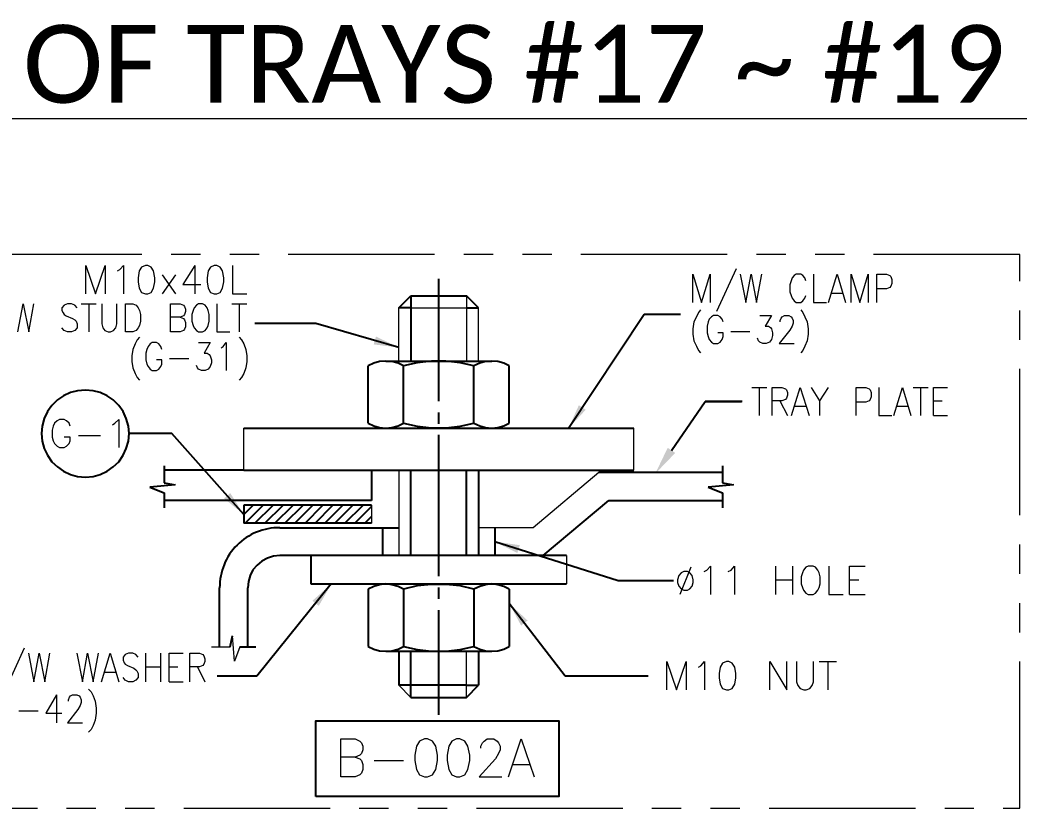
# Model space of a CAD drawing. Header units: inches. Extents: x -15980 to 45789, y -23276 to 2417.
# Drawn here: x 26951 to 27818, y -19686 to -19002 of the extents above; entities that cross this region are included whole.
import ezdxf
from ezdxf.enums import TextEntityAlignment as Align

# ---------------------------------------------------------------- set-up
doc = ezdxf.new("R2010")
doc.units = ezdxf.units.IN
doc.header["$MEASUREMENT"] = 0
doc.linetypes.add('PHANTOMX2', pattern=[127, 63.5, -12.7, 12.7, -12.7, 12.7, -12.7])
for name, color, linetype, lineweight in [('Color-7-Line_Weight-25', 7, 'Continuous', 25), ('Color-7-Line_Weight-9', 7, 'Continuous', 9), ('HATCH', 130, 'PHANTOMX2', 9), ('TEXT', 2, 'Continuous', 13)]:
    doc.layers.add(name, color=color, linetype=linetype, lineweight=lineweight)
doc.layers.add('dim', color=82, linetype='Continuous')
doc.styles.add('ROMANS', font='ROMANS.shx', dxfattribs={"width": 0.9, "bigfont": '@extfont2.shx'})
doc.styles.add('style4', font='calibri.ttf')
doc.dimstyles.new('1x12', dxfattribs={"dimscale": 12, "dimtxt": 2, "dimasz": 1.8, "dimexe": 1, "dimexo": 0.5, "dimgap": 0.5, "dimtad": 1, "dimdsep": 46, "dimtxsty": 'ROMANS', "dimcen": 0, "dimclrd": 256, "dimclre": 256, "dimclrt": 2, "dimadec": 0, "dimazin": 0, "dimtfac": 1, "dimtmove": 0, "dimatfit": 3, "dimfxl": 0.7, "dimlwd": -1, "dimlwe": -1, "dimarcsym": 1})

# ---------------------------------------------------------------- blocks, each defined once
blk = doc.blocks.new('A$C9c22adcb')
at = {"layer": 'dim'}
blk.add_hatch(color=256, dxfattribs=at).paths.add_polyline_path([(680.56, 308.14), (674.01, 312.6), (663.3, 290.27)])
at = {"layer": 'Color-7-Line_Weight-25', "linetype": 'Continuous'}
for p, q in [((475.44, 353.09), (475.44, 459.18)), ((440.61, 434.07), (451.03, 444.49)), ((451.03, 444.49), (451.03, 387.92)), ((451.03, 444.49), (499.56, 444.49)), ((509.98, 434.07), (499.56, 444.49)), ((451.03, 434.07), (440.61, 434.07)), ((499.56, 434.07), (509.98, 434.07)), ((418.88, 386.14), (414.11, 383.75)), ((414.11, 334.04), (414.11, 383.75)), ((423.94, 387.62), (418.88, 386.14)), ((429.3, 387.92), (423.94, 387.62)), ((429.3, 387.92), (521.29, 387.92)), ((434.66, 387.62), (429.3, 387.92)), ((440.01, 386.14), (434.66, 387.62)), ((444.78, 383.75), (440.01, 386.14)), ((456.69, 386.43), (444.78, 383.75)), ((444.78, 334.04), (444.78, 383.75)), ((469.19, 387.92), (456.69, 386.43)), ((481.4, 387.92), (469.19, 387.92)), ((493.9, 386.43), (481.4, 387.92)), ((505.81, 383.75), (493.9, 386.43)), ((510.87, 386.14), (505.81, 383.75)), ((505.81, 334.04), (505.81, 383.75)), ((515.93, 387.62), (510.87, 386.14)), ((521.29, 387.92), (515.93, 387.62)), ((526.65, 387.62), (521.29, 387.92)), ((531.71, 386.14), (526.65, 387.62)), ((536.47, 383.75), (531.71, 386.14)), ((536.47, 334.04), (536.47, 383.75)), ((475.44, 333.44), (475.44, 343.27)), ((414.11, 334.04), (418.88, 331.66)), ((418.88, 331.66), (423.94, 330.17)), ((423.94, 330.17), (429.3, 329.57)), ((429.3, 329.57), (434.66, 330.17)), ((434.66, 330.17), (440.01, 331.66)), ((440.01, 331.66), (444.78, 334.04)), ((444.78, 334.04), (456.69, 331.36)), ((456.69, 331.36), (469.19, 329.87)), ((469.19, 329.87), (481.4, 329.87)), ((481.4, 329.87), (493.9, 331.36)), ((493.9, 331.36), (505.81, 334.04)), ((505.81, 334.04), (510.87, 331.66)), ((510.87, 331.66), (515.93, 330.17)), ((515.93, 330.17), (521.29, 329.57)), ((521.29, 329.57), (526.65, 330.17)), ((526.65, 330.17), (531.71, 331.66)), ((531.71, 331.66), (536.47, 334.04)), ((306.05, 329.57), (644.54, 329.57)), ((429.3, 329.57), (521.29, 329.57)), ((475.44, 201.26), (475.44, 323.92)), ((236.98, 296.82), (236.98, 282.24)), ((721.65, 296.82), (721.65, 282.24)), ((306.05, 293.25), (236.98, 293.25)), ((306.05, 293.25), (644.54, 293.25)), ((417.09, 293.25), (417.09, 266.75)), ((451.03, 219.12), (451.03, 293.25)), ((499.56, 219.12), (499.56, 293.25)), ((509.98, 293.25), (509.98, 219.12)), ((721.65, 291.17), (614.17, 291.17)), ((246.5, 280.45), (224.47, 278.37)), ((224.47, 278.37), (236.98, 273.6)), ((236.98, 282.24), (246.5, 280.45)), ((731.17, 280.45), (709.14, 278.37)), ((709.14, 278.37), (721.65, 273.6)), ((721.65, 282.24), (731.17, 280.45)), ((236.98, 273.6), (236.98, 260.5)), ((721.65, 273.6), (721.65, 260.5)), ((417.09, 266.75), (236.98, 266.75)), ((306.05, 254.85), (314.38, 262.88)), ((417.09, 262.88), (306.05, 262.88)), ((306.05, 262.88), (306.05, 247.11)), ((307.24, 247.11), (323.01, 262.88)), ((315.87, 247.11), (331.65, 262.88)), ((324.5, 247.11), (340.28, 262.88)), ((333.14, 247.11), (348.92, 262.88)), ((341.77, 247.11), (357.55, 262.88)), ((350.4, 247.11), (366.18, 262.88)), ((359.34, 247.11), (374.82, 262.88)), ((367.97, 247.11), (383.45, 262.88)), ((376.6, 247.11), (392.08, 262.88)), ((385.24, 247.11), (400.72, 262.88)), ((393.87, 247.11), (409.65, 262.88)), ((402.5, 247.11), (417.09, 261.69)), ((565.95, 219.12), (622.81, 266.75)), ((622.81, 266.75), (721.65, 266.75)), ((411.14, 247.11), (417.09, 253.06)), ((417.09, 247.11), (306.05, 247.11)), ((337.31, 243.24), (440.61, 243.24)), ((426.62, 243.24), (426.62, 219.12)), ((523.97, 243.24), (523.97, 219.12)), ((331.95, 218.53), (326.59, 216.74)), ((337.31, 219.12), (331.95, 218.53)), ((586.19, 219.12), (337.31, 219.12)), ((364.4, 219.12), (364.4, 194.41)), ((317.66, 210.79), (314.08, 206.62)), ((321.82, 214.36), (317.66, 210.79)), ((326.59, 216.74), (321.82, 214.36)), ((311.7, 201.85), (310.21, 196.5)), ((314.08, 206.62), (311.7, 201.85)), ((285.21, 139.93), (285.21, 191.14)), ((310.21, 196.5), (309.62, 191.14)), ((309.62, 139.93), (309.62, 191.14)), ((364.4, 194.41), (586.19, 194.41)), ((418.88, 192.33), (414.11, 189.95)), ((423.94, 193.82), (418.88, 192.33)), ((429.3, 194.41), (423.94, 193.82)), ((429.3, 194.41), (521.29, 194.41)), ((434.66, 193.82), (429.3, 194.41)), ((440.01, 192.33), (434.66, 193.82)), ((444.78, 189.95), (440.01, 192.33)), ((456.69, 192.92), (444.78, 189.95)), ((469.19, 194.11), (456.69, 192.92)), ((481.4, 194.11), (469.19, 194.11)), ((475.44, 181.61), (475.44, 191.43)), ((493.9, 192.92), (481.4, 194.11)), ((505.81, 189.95), (493.9, 192.92)), ((510.87, 192.33), (505.81, 189.95)), ((515.93, 193.82), (510.87, 192.33)), ((521.29, 194.41), (515.93, 193.82)), ((526.65, 193.82), (521.29, 194.41)), ((531.71, 192.33), (526.65, 193.82)), ((536.47, 189.95), (531.71, 192.33)), ((414.11, 189.95), (414.11, 140.23)), ((444.78, 189.95), (444.78, 140.23)), ((505.81, 189.95), (505.81, 140.23)), ((536.47, 189.95), (536.47, 140.23)), ((475.44, 80.75), (475.44, 171.79)), ((294.43, 139.93), (296.22, 149.46)), ((302.77, 139.93), (316.47, 139.93)), ((414.11, 140.23), (418.88, 137.85)), ((440.01, 137.85), (444.78, 140.23)), ((444.78, 140.23), (456.69, 137.55)), ((493.9, 137.55), (505.81, 140.23)), ((505.81, 140.23), (510.87, 137.85)), ((531.71, 137.85), (536.47, 140.23)), ((418.88, 137.85), (423.94, 136.36)), ((423.94, 136.36), (429.3, 136.06)), ((429.3, 136.06), (434.66, 136.36)), ((429.3, 136.06), (521.29, 136.06)), ((434.66, 136.36), (440.01, 137.85)), ((440.61, 136.06), (440.61, 106.46)), ((451.03, 96.04), (451.03, 136.06)), ((456.69, 137.55), (469.19, 136.06)), ((469.19, 136.06), (481.4, 136.06)), ((481.4, 136.06), (493.9, 137.55)), ((509.98, 136.06), (509.98, 106.46)), ((510.87, 137.85), (515.93, 136.36)), ((515.93, 136.36), (521.29, 136.06)), ((521.29, 136.06), (526.65, 136.36)), ((526.65, 136.36), (531.71, 137.85)), ((499.56, 106.46), (440.61, 106.46)), ((499.56, 96.04), (509.98, 106.46)), ((499.56, 106.46), (509.98, 106.46)), ((451.03, 96.04), (499.56, 96.04))]:
    blk.add_line(p, q, dxfattribs=at)
blk.add_arc((336.72, 191.73), 51.51, 89.34452, 180.65548, dxfattribs=at)
at = {"layer": 'Color-7-Line_Weight-9', "linetype": 'Continuous'}
for p, q in [((499.56, 444.49), (499.56, 387.92)), ((440.61, 387.92), (440.61, 434.07)), ((451.03, 434.07), (499.56, 434.07)), ((509.98, 387.92), (509.98, 434.07)), ((306.05, 293.25), (306.05, 329.57)), ((644.54, 293.25), (644.54, 329.57)), ((440.61, 293.25), (440.61, 219.12)), ((417.09, 262.88), (417.09, 247.11)), ((586.19, 219.12), (586.19, 194.41)), ((278.06, 139.93), (294.43, 139.93)), ((499.56, 96.04), (499.56, 136.06)), ((440.61, 106.46), (451.03, 96.04))]:
    blk.add_line(p, q, dxfattribs=at)
for points in [[(614.17, 291.17), (557.31, 243.24), (509.98, 243.24)], [(302.77, 139.93), (298.01, 127.43), (296.22, 149.46)]]:
    blk.add_lwpolyline(points, dxfattribs=at)
at = {"layer": 'dim'}
for p, q in [((149.72, 357.69), (144.36, 354.11)), ((155.67, 360.66), (149.72, 357.69)), ((161.92, 362.15), (155.67, 360.66)), ((168.77, 362.75), (161.92, 362.15)), ((175.32, 362.15), (168.77, 362.75)), ((181.57, 360.66), (175.32, 362.15)), ((187.53, 357.69), (181.57, 360.66)), ((192.89, 354.11), (187.53, 357.69)), ((139.6, 349.35), (135.73, 343.99)), ((144.36, 354.11), (139.6, 349.35)), ((197.65, 349.35), (192.89, 354.11)), ((201.52, 343.99), (197.65, 349.35)), ((677.29, 310.22), (706.46, 352.79)), ((738.62, 352.79), (706.46, 352.79)), ((706.46, 352.79), (738.02, 352.79)), ((135.73, 343.99), (133.05, 338.04)), ((204.2, 338.04), (201.52, 343.99)), ((131.26, 331.49), (130.66, 324.94)), ((133.05, 338.04), (131.26, 331.49)), ((205.99, 331.49), (204.2, 338.04)), ((206.58, 324.94), (205.99, 331.49)), ((130.66, 324.94), (131.26, 318.39)), ((205.99, 318.39), (206.58, 324.94)), ((131.26, 318.39), (133.05, 312.14)), ((204.2, 312.14), (205.99, 318.39)), ((133.05, 312.14), (135.73, 306.18)), ((135.73, 306.18), (139.6, 300.53)), ((197.65, 300.53), (201.52, 306.18)), ((201.52, 306.18), (204.2, 312.14)), ((139.6, 300.53), (144.36, 296.06)), ((144.36, 296.06), (149.72, 292.19)), ((187.53, 292.19), (192.89, 296.06)), ((192.89, 296.06), (197.65, 300.53)), ((149.72, 292.19), (155.67, 289.51)), ((155.67, 289.51), (161.92, 287.72)), ((161.92, 287.72), (168.77, 287.13)), ((168.77, 287.13), (175.32, 287.72)), ((175.32, 287.72), (181.57, 289.51)), ((181.57, 289.51), (187.53, 292.19))]:
    blk.add_line(p, q, dxfattribs=at)
blk.add_lwpolyline([(368.79, 9.9), (368.79, 75.69), (579.57, 75.69), (579.57, 9.9)], close=True, dxfattribs=at)
at = {"layer": 'HATCH', "ltscale": 2}
blk.add_lwpolyline([(0, 0), (979.76, 0), (979.76, 480.43), (0, 480.43)], close=True, dxfattribs=at)
at = {"layer": 'TEXT', "ltscale": 0.5}
for p, q in [((169.2, 446.27), (169.2, 470.68)), ((169.2, 470.68), (177.54, 446.27)), ((177.54, 446.27), (185.88, 470.68)), ((185.88, 470.68), (185.88, 446.27)), ((198.68, 467.41), (201.66, 470.68)), ((201.66, 470.68), (201.66, 446.27)), ((217.43, 469.49), (215.35, 466.22)), ((220.71, 470.68), (217.43, 469.49)), ((222.79, 470.68), (220.71, 470.68)), ((225.77, 469.49), (222.79, 470.68)), ((227.85, 466.22), (225.77, 469.49)), ((263.58, 470.68), (253.16, 454.31)), ((263.58, 470.68), (263.58, 446.27)), ((277.27, 469.49), (275.19, 466.22)), ((280.55, 470.68), (277.27, 469.49)), ((282.63, 470.68), (280.55, 470.68)), ((285.61, 469.49), (282.63, 470.68)), ((287.69, 466.22), (285.61, 469.49)), ((296.33, 470.68), (296.33, 446.27)), ((196.59, 466.22), (198.68, 467.41)), ((215.35, 466.22), (214.46, 460.26)), ((214.46, 460.26), (214.46, 456.69)), ((229.04, 460.26), (227.85, 466.22)), ((229.04, 456.69), (229.04, 460.26)), ((235.3, 462.64), (246.91, 446.27)), ((246.91, 462.64), (235.3, 446.27)), ((275.19, 466.22), (274.3, 460.26)), ((274.3, 460.26), (274.3, 456.69)), ((288.88, 460.26), (287.69, 466.22)), ((288.88, 456.69), (288.88, 460.26)), ((695.96, 438.84), (695.96, 463.25)), ((695.96, 463.25), (703.4, 438.84)), ((703.4, 438.84), (710.84, 463.25)), ((710.84, 463.25), (710.84, 438.84)), ((733.47, 468.01), (716.5, 430.8)), ((737.04, 463.25), (741.8, 438.84)), ((741.8, 438.84), (746.57, 463.25)), ((746.57, 463.25), (751.03, 438.84)), ((751.03, 438.84), (755.8, 463.25)), ((781.99, 459.98), (781.1, 457.6)), ((783.78, 462.06), (781.99, 459.98)), ((785.57, 463.25), (783.78, 462.06)), ((789.44, 463.25), (785.57, 463.25)), ((791.22, 462.06), (789.44, 463.25)), ((793.01, 459.98), (791.22, 462.06)), ((793.9, 457.6), (793.01, 459.98)), ((800.45, 463.25), (800.45, 438.84)), ((813.55, 438.84), (820.99, 463.25)), ((820.99, 463.25), (828.44, 438.84)), ((833.2, 438.84), (833.2, 463.25)), ((833.2, 463.25), (840.64, 438.84)), ((840.64, 438.84), (848.09, 463.25)), ((848.09, 463.25), (848.09, 438.84)), ((855.53, 438.84), (855.53, 463.25)), ((855.53, 463.25), (863.86, 463.25)), ((863.86, 463.25), (866.84, 462.06)), ((866.84, 462.06), (867.73, 461.17)), ((867.73, 461.17), (868.63, 458.79)), ((214.46, 456.69), (215.35, 451.03)), ((227.85, 451.03), (229.04, 456.69)), ((253.16, 454.31), (268.94, 454.31)), ((274.3, 456.69), (275.19, 451.03)), ((287.69, 451.03), (288.88, 456.69)), ((781.1, 457.6), (779.91, 454.02)), ((779.91, 454.02), (779.91, 448.07)), ((866.84, 451.64), (863.86, 450.45)), ((867.73, 452.83), (866.84, 451.64)), ((868.63, 455.21), (867.73, 452.83)), ((868.63, 458.79), (868.63, 455.21)), ((215.35, 451.03), (217.43, 447.46)), ((217.43, 447.46), (220.71, 446.27)), ((220.71, 446.27), (222.79, 446.27)), ((222.79, 446.27), (225.77, 447.46)), ((225.77, 447.46), (227.85, 451.03)), ((275.19, 451.03), (277.27, 447.46)), ((277.27, 447.46), (280.55, 446.27)), ((280.55, 446.27), (282.63, 446.27)), ((282.63, 446.27), (285.61, 447.46)), ((285.61, 447.46), (287.69, 451.03)), ((296.33, 446.27), (308.83, 446.27)), ((779.91, 448.07), (781.1, 444.79)), ((781.1, 444.79), (781.99, 442.41)), ((793.01, 442.41), (793.9, 444.79)), ((816.53, 446.88), (825.76, 446.88)), ((863.86, 450.45), (855.53, 450.45)), ((109.96, 413.22), (114.72, 437.64)), ((114.72, 437.64), (119.49, 413.22)), ((119.49, 413.22), (123.95, 437.64)), ((150.15, 436.45), (148.36, 434.06)), ((148.36, 434.06), (148.36, 431.68)), ((153.13, 437.64), (150.15, 436.45)), ((156.7, 437.64), (153.13, 437.64)), ((159.38, 436.45), (156.7, 437.64)), ((161.46, 434.06), (159.38, 436.45)), ((165.04, 437.64), (178.14, 437.64)), ((171.59, 437.64), (171.59, 413.22)), ((182.9, 437.64), (182.9, 420.07)), ((196, 420.07), (196, 437.64)), ((203.44, 413.22), (203.44, 437.64)), ((203.44, 437.64), (209.99, 437.64)), ((209.99, 437.64), (212.67, 436.45)), ((212.67, 436.45), (214.46, 434.06)), ((214.46, 434.06), (215.65, 431.68)), ((242.44, 413.22), (242.44, 437.64)), ((242.44, 437.64), (251.07, 437.64)), ((251.07, 437.64), (253.75, 436.45)), ((253.75, 436.45), (254.65, 435.25)), ((254.65, 435.25), (255.54, 432.87)), ((262.98, 434.06), (262.09, 431.68)), ((265.07, 436.45), (262.98, 434.06)), ((266.85, 437.64), (265.07, 436.45)), ((270.43, 437.64), (266.85, 437.64)), ((272.51, 436.45), (270.43, 437.64)), ((274.3, 434.06), (272.51, 436.45)), ((275.19, 431.68), (274.3, 434.06)), ((282.63, 437.64), (282.63, 413.22)), ((295.73, 437.64), (308.83, 437.64)), ((302.28, 437.64), (302.28, 413.22)), ((781.99, 442.41), (783.78, 440.03)), ((783.78, 440.03), (785.57, 438.84)), ((785.57, 438.84), (789.44, 438.84)), ((789.44, 438.84), (791.22, 440.03)), ((791.22, 440.03), (793.01, 442.41)), ((800.45, 438.84), (811.76, 438.84)), ((148.36, 431.68), (149.26, 429.6)), ((149.26, 429.6), (150.15, 428.41)), ((150.15, 428.41), (151.94, 427.22)), ((151.94, 427.22), (157.59, 424.83)), ((215.65, 431.68), (216.54, 428.41)), ((216.54, 428.41), (216.54, 422.45)), ((251.07, 426.03), (242.44, 426.03)), ((253.75, 427.22), (251.07, 426.03)), ((251.07, 426.03), (253.75, 424.83)), ((254.65, 428.41), (253.75, 427.22)), ((255.54, 430.79), (254.65, 428.41)), ((255.54, 432.87), (255.54, 430.79)), ((262.09, 431.68), (261.2, 428.41)), ((261.2, 428.41), (261.2, 422.45)), ((276.08, 428.41), (275.19, 431.68)), ((276.08, 422.45), (276.08, 428.41)), ((698.93, 426.34), (696.85, 421.87)), ((700.72, 429.91), (698.93, 426.34)), ((702.51, 432.29), (700.72, 429.91)), ((712.03, 426.34), (709.95, 424.25)), ((713.82, 427.53), (712.03, 426.34)), ((717.39, 427.53), (713.82, 427.53)), ((719.47, 426.34), (717.39, 427.53)), ((721.26, 424.25), (719.47, 426.34)), ((754.01, 427.53), (764.13, 427.53)), ((764.13, 427.53), (758.47, 418.3)), ((772.47, 425.14), (773.36, 426.34)), ((773.36, 426.34), (775.44, 427.53)), ((775.44, 427.53), (779.02, 427.53)), ((779.02, 427.53), (781.1, 426.34)), ((781.1, 426.34), (781.99, 425.14)), ((789.44, 432.29), (791.22, 429.91)), ((791.22, 429.91), (793.01, 426.34)), ((793.01, 426.34), (795.09, 421.87)), ((150.15, 414.42), (148.36, 416.8)), ((157.59, 424.83), (159.38, 423.64)), ((159.38, 423.64), (160.57, 422.45)), ((161.46, 416.8), (159.38, 414.42)), ((160.57, 422.45), (161.46, 420.07)), ((161.46, 420.07), (161.46, 416.8)), ((182.9, 420.07), (183.79, 416.8)), ((183.79, 416.8), (185.58, 414.42)), ((193.02, 414.42), (195.11, 416.8)), ((195.11, 416.8), (196, 420.07)), ((214.46, 416.8), (212.67, 414.42)), ((215.65, 418.88), (214.46, 416.8)), ((216.54, 422.45), (215.65, 418.88)), ((253.75, 424.83), (254.65, 423.64)), ((254.65, 423.64), (255.54, 421.26)), ((255.54, 417.69), (254.65, 415.61)), ((255.54, 421.26), (255.54, 417.69)), ((261.2, 422.45), (262.09, 418.88)), ((262.09, 418.88), (262.98, 416.8)), ((262.98, 416.8), (265.07, 414.42)), ((272.51, 414.42), (274.3, 416.8)), ((274.3, 416.8), (275.19, 418.88)), ((275.19, 418.88), (276.08, 422.45)), ((696.85, 421.87), (695.96, 415.92)), ((709.05, 421.87), (708.16, 418.3)), ((708.16, 418.3), (708.16, 412.34)), ((709.95, 424.25), (709.05, 421.87)), ((722.15, 421.87), (721.26, 424.25)), ((758.47, 418.3), (761.45, 418.3)), ((761.45, 418.3), (763.24, 417.11)), ((763.24, 417.11), (764.13, 415.92)), ((771.57, 423.06), (772.47, 425.14)), ((771.57, 421.87), (771.57, 423.06)), ((781.99, 418.3), (779.91, 414.72)), ((781.99, 425.14), (782.89, 423.06)), ((782.89, 420.68), (781.99, 418.3)), ((782.89, 423.06), (782.89, 420.68)), ((795.09, 421.87), (795.99, 415.92)), ((153.13, 413.22), (150.15, 414.42)), ((156.7, 413.22), (153.13, 413.22)), ((159.38, 414.42), (156.7, 413.22)), ((185.58, 414.42), (188.56, 413.22)), ((188.56, 413.22), (190.34, 413.22)), ((190.34, 413.22), (193.02, 414.42)), ((209.99, 413.22), (203.44, 413.22)), ((212.67, 414.42), (209.99, 413.22)), ((215.65, 408.76), (213.56, 406.38)), ((251.07, 413.22), (242.44, 413.22)), ((253.75, 414.42), (251.07, 413.22)), ((254.65, 415.61), (253.75, 414.42)), ((265.07, 414.42), (266.85, 413.22)), ((266.85, 413.22), (270.43, 413.22)), ((270.43, 413.22), (272.51, 414.42)), ((282.63, 413.22), (293.94, 413.22)), ((302.28, 408.76), (304.07, 406.38)), ((695.96, 415.92), (695.96, 411.15)), ((695.96, 411.15), (696.85, 405.5)), ((708.16, 412.34), (709.05, 409.07)), ((709.05, 409.07), (709.95, 406.69)), ((722.15, 412.34), (717.39, 412.34)), ((721.26, 406.69), (722.15, 409.07)), ((722.15, 409.07), (722.15, 412.34)), ((728.7, 413.53), (745.38, 413.53)), ((752.82, 405.5), (751.92, 407.88)), ((764.13, 415.92), (765.02, 412.34)), ((765.02, 409.96), (764.13, 406.69)), ((765.02, 412.34), (765.02, 409.96)), ((779.91, 414.72), (770.68, 403.11)), ((795.99, 411.15), (795.09, 405.5)), ((795.99, 415.92), (795.99, 411.15)), ((211.78, 402.8), (209.99, 398.04)), ((213.56, 406.38), (211.78, 402.8)), ((223.09, 400.42), (221.9, 398.04)), ((224.88, 402.8), (223.09, 400.42)), ((226.66, 404), (224.88, 402.8)), ((230.53, 404), (226.66, 404)), ((232.32, 402.8), (230.53, 404)), ((234.11, 400.42), (232.32, 402.8)), ((235, 398.04), (234.11, 400.42)), ((266.85, 404), (276.98, 404)), ((276.98, 404), (271.62, 394.77)), ((286.5, 399.23), (288.29, 400.42)), ((288.29, 400.42), (290.97, 404)), ((290.97, 404), (290.97, 379.58)), ((304.07, 406.38), (306.15, 402.8)), ((306.15, 402.8), (307.94, 398.04)), ((696.85, 405.5), (698.93, 400.73)), ((698.93, 400.73), (700.72, 397.16)), ((709.95, 406.69), (712.03, 404.3)), ((712.03, 404.3), (713.82, 403.11)), ((713.82, 403.11), (717.39, 403.11)), ((717.39, 403.11), (719.47, 404.3)), ((719.47, 404.3), (721.26, 406.69)), ((754.01, 404.3), (752.82, 405.5)), ((756.69, 403.11), (754.01, 404.3)), ((759.37, 403.11), (756.69, 403.11)), ((762.34, 404.3), (759.37, 403.11)), ((764.13, 406.69), (762.34, 404.3)), ((770.68, 403.11), (783.78, 403.11)), ((793.01, 400.73), (791.22, 397.16)), ((795.09, 405.5), (793.01, 400.73)), ((209.99, 398.04), (209.1, 392.38)), ((209.1, 392.38), (209.1, 387.62)), ((221.9, 398.04), (221.01, 394.77)), ((221.01, 394.77), (221.01, 388.81)), ((271.62, 394.77), (274.3, 394.77)), ((274.3, 394.77), (276.08, 393.58)), ((276.08, 393.58), (276.98, 392.38)), ((276.98, 392.38), (278.17, 388.81)), ((307.94, 398.04), (308.83, 392.38)), ((308.83, 392.38), (308.83, 387.62)), ((700.72, 397.16), (702.51, 395.08)), ((791.22, 397.16), (789.44, 395.08)), ((209.1, 387.62), (209.99, 381.96)), ((209.99, 381.96), (211.78, 377.2)), ((221.01, 388.81), (221.9, 385.24)), ((221.9, 385.24), (223.09, 383.16)), ((223.09, 383.16), (224.88, 380.77)), ((235, 388.81), (230.53, 388.81)), ((232.32, 380.77), (234.11, 383.16)), ((234.11, 383.16), (235, 385.24)), ((235, 385.24), (235, 388.81)), ((241.55, 390), (258.52, 390)), ((265.96, 381.96), (265.07, 384.05)), ((266.85, 380.77), (265.96, 381.96)), ((276.98, 383.16), (275.19, 380.77)), ((278.17, 386.43), (276.98, 383.16)), ((278.17, 388.81), (278.17, 386.43)), ((307.94, 381.96), (306.15, 377.2)), ((308.83, 387.62), (307.94, 381.96)), ((211.78, 377.2), (213.56, 373.63)), ((213.56, 373.63), (215.65, 371.25)), ((224.88, 380.77), (226.66, 379.58)), ((226.66, 379.58), (230.53, 379.58)), ((230.53, 379.58), (232.32, 380.77)), ((269.53, 379.58), (266.85, 380.77)), ((272.51, 379.58), (269.53, 379.58)), ((275.19, 380.77), (272.51, 379.58)), ((304.07, 373.63), (302.28, 371.25)), ((306.15, 377.2), (304.07, 373.63)), ((746.95, 365), (760.05, 365)), ((753.5, 365), (753.5, 340.59)), ((764.82, 340.59), (764.82, 365)), ((764.82, 365), (773.15, 365)), ((773.15, 365), (776.13, 363.81)), ((781.49, 340.59), (788.93, 365)), ((788.93, 365), (796.67, 340.59)), ((798.46, 365), (805.9, 353.39)), ((813.34, 365), (805.9, 353.39)), ((837.46, 340.59), (837.46, 365)), ((837.46, 365), (846.09, 365)), ((846.09, 365), (848.77, 363.81)), ((857.11, 365), (857.11, 340.59)), ((870.2, 340.59), (877.65, 365)), ((877.65, 365), (885.09, 340.59)), ((887.17, 365), (899.98, 365)), ((893.43, 365), (893.43, 340.59)), ((904.74, 340.59), (904.74, 365)), ((904.74, 365), (916.95, 365)), ((776.13, 363.81), (777.02, 362.91)), ((777.02, 362.91), (777.92, 360.53)), ((777.92, 358.15), (777.02, 355.77)), ((777.92, 360.53), (777.92, 358.15)), ((848.77, 363.81), (849.66, 362.91)), ((849.66, 362.91), (850.56, 360.53)), ((850.56, 356.96), (849.66, 354.58)), ((850.56, 360.53), (850.56, 356.96)), ((773.15, 353.39), (764.82, 353.39)), ((771.37, 353.39), (777.92, 340.59)), ((776.13, 354.58), (773.15, 353.39)), ((777.02, 355.77), (776.13, 354.58)), ((784.46, 348.62), (793.69, 348.62)), ((805.9, 353.39), (805.9, 340.59)), ((846.09, 352.2), (837.46, 352.2)), ((848.77, 353.39), (846.09, 352.2)), ((849.66, 354.58), (848.77, 353.39)), ((873.18, 348.62), (882.41, 348.62)), ((904.74, 353.39), (912.18, 353.39)), ((857.11, 340.59), (868.42, 340.59)), ((904.74, 340.59), (916.95, 340.59)), ((140.79, 331.49), (139.89, 327.92)), ((141.98, 333.87), (140.79, 331.49)), ((144.06, 335.95), (141.98, 333.87)), ((146.15, 337.14), (144.06, 335.95)), ((150.31, 337.14), (146.15, 337.14)), ((152.4, 335.95), (150.31, 337.14)), ((154.48, 333.87), (152.4, 335.95)), ((155.37, 331.49), (154.48, 333.87)), ((192.29, 332.68), (194.37, 333.87)), ((194.37, 333.87), (197.65, 337.14)), ((197.65, 337.14), (197.65, 312.73)), ((139.89, 327.92), (139.89, 321.96)), ((139.89, 321.96), (140.79, 318.69)), ((155.37, 321.96), (150.31, 321.96)), ((155.37, 318.69), (155.37, 321.96)), ((162.82, 323.15), (181.87, 323.15)), ((140.79, 318.69), (141.98, 316.3)), ((141.98, 316.3), (144.06, 313.92)), ((144.06, 313.92), (146.15, 312.73)), ((146.15, 312.73), (150.31, 312.73)), ((150.31, 312.73), (152.4, 313.92)), ((152.4, 313.92), (154.48, 316.3)), ((154.48, 316.3), (155.37, 318.69)), ((694.16, 208.88), (684.63, 185.36)), ((707.85, 206.5), (711.13, 209.77)), ((711.13, 209.77), (711.13, 185.36)), ((728.99, 206.5), (731.97, 209.77)), ((731.97, 209.77), (731.97, 185.36)), ((767.69, 209.77), (767.69, 185.36)), ((782.28, 209.77), (782.28, 185.36)), ((793.89, 208.88), (791.81, 206.5)), ((795.97, 209.77), (793.89, 208.88)), ((800.14, 209.77), (795.97, 209.77)), ((802.23, 208.88), (800.14, 209.77)), ((804.31, 206.5), (802.23, 208.88)), ((813.84, 209.77), (813.84, 185.36)), ((831.7, 185.36), (831.7, 209.77)), ((831.7, 209.77), (845.39, 209.77)), ((683.74, 201.73), (682.55, 198.16)), ((685.82, 204.11), (683.74, 201.73)), ((687.91, 205.31), (685.82, 204.11)), ((691.18, 205.31), (687.91, 205.31)), ((693.26, 204.11), (691.18, 205.31)), ((695.35, 201.73), (693.26, 204.11)), ((696.24, 198.16), (695.35, 201.73)), ((705.77, 205.31), (707.85, 206.5)), ((726.61, 205.31), (728.99, 206.5)), ((790.91, 204.11), (789.72, 200.54)), ((789.72, 200.54), (789.72, 194.59)), ((791.81, 206.5), (790.91, 204.11)), ((805.5, 204.11), (804.31, 206.5)), ((806.39, 200.54), (805.5, 204.11)), ((806.39, 194.59), (806.39, 200.54)), ((682.55, 198.16), (682.55, 195.78)), ((682.55, 195.78), (683.74, 192.5)), ((683.74, 192.5), (685.82, 190.12)), ((693.26, 190.12), (695.35, 192.5)), ((695.35, 192.5), (696.24, 195.78)), ((696.24, 195.78), (696.24, 198.16)), ((767.69, 198.16), (782.28, 198.16)), ((789.72, 194.59), (790.91, 191.31)), ((790.91, 191.31), (791.81, 188.93)), ((804.31, 188.93), (805.5, 191.31)), ((805.5, 191.31), (806.39, 194.59)), ((831.7, 198.16), (840.03, 198.16)), ((685.82, 190.12), (687.91, 188.93)), ((687.91, 188.93), (691.18, 188.93)), ((691.18, 188.93), (693.26, 190.12)), ((791.81, 188.93), (793.89, 186.55)), ((793.89, 186.55), (795.97, 185.36)), ((795.97, 185.36), (800.14, 185.36)), ((800.14, 185.36), (802.23, 186.55)), ((802.23, 186.55), (804.31, 188.93)), ((813.84, 185.36), (826.34, 185.36)), ((831.7, 185.36), (845.39, 185.36)), ((115.51, 138.8), (98.84, 101.59)), ((119.38, 134.34), (123.85, 109.63)), ((123.85, 109.63), (128.61, 134.34)), ((128.61, 134.34), (133.37, 109.63)), ((133.37, 109.63), (137.84, 134.34)), ((161.36, 134.34), (166.12, 109.63)), ((166.12, 109.63), (170.59, 134.34)), ((170.59, 134.34), (175.35, 109.63)), ((175.35, 109.63), (180.11, 134.34)), ((182.79, 109.63), (190.24, 134.34)), ((190.24, 134.34), (197.68, 109.63)), ((203.34, 133.15), (201.55, 130.77)), ((201.55, 130.77), (201.55, 128.39)), ((206.02, 134.34), (203.34, 133.15)), ((209.89, 134.34), (206.02, 134.34)), ((212.56, 133.15), (209.89, 134.34)), ((214.35, 130.77), (212.56, 133.15)), ((220.9, 134.34), (220.9, 109.63)), ((234, 134.34), (234, 109.63)), ((241.44, 109.63), (241.44, 134.34)), ((241.44, 134.34), (253.65, 134.34)), ((259.3, 109.63), (259.3, 134.34)), ((259.3, 134.34), (267.64, 134.34)), ((267.64, 134.34), (270.62, 133.15)), ((270.62, 133.15), (271.51, 131.96)), ((271.51, 131.96), (272.4, 129.58)), ((201.55, 128.39), (202.44, 126)), ((202.44, 126), (203.34, 124.81)), ((203.34, 124.81), (205.12, 123.62)), ((205.12, 123.62), (210.78, 121.24)), ((220.9, 122.43), (234, 122.43)), ((241.44, 122.43), (248.89, 122.43)), ((267.64, 122.43), (259.3, 122.43)), ((265.85, 122.43), (272.4, 109.63)), ((270.62, 123.62), (267.64, 122.43)), ((271.51, 124.81), (270.62, 123.62)), ((272.4, 127.19), (271.51, 124.81)), ((272.4, 129.58), (272.4, 127.19)), ((673.42, 102.62), (673.42, 127.03)), ((673.42, 127.03), (681.76, 102.62)), ((681.76, 102.62), (690.09, 127.03)), ((690.09, 127.03), (690.09, 102.62)), ((700.81, 122.27), (702.89, 123.46)), ((702.89, 123.46), (705.87, 127.03)), ((705.87, 127.03), (705.87, 102.62)), ((719.57, 122.27), (718.67, 116.61)), ((721.65, 125.84), (719.57, 122.27)), ((724.92, 127.03), (721.65, 125.84)), ((727.01, 127.03), (724.92, 127.03)), ((729.99, 125.84), (727.01, 127.03)), ((732.37, 122.27), (729.99, 125.84)), ((733.26, 116.61), (732.37, 122.27)), ((762.73, 102.62), (762.73, 127.03)), ((762.73, 127.03), (777.32, 102.62)), ((777.32, 102.62), (777.32, 127.03)), ((785.66, 127.03), (785.66, 109.47)), ((800.54, 109.47), (800.54, 127.03)), ((805.6, 127.03), (820.49, 127.03)), ((813.05, 127.03), (813.05, 102.62)), ((185.47, 117.97), (195, 117.97)), ((203.34, 110.82), (201.55, 113.2)), ((210.78, 121.24), (212.56, 120.05)), ((212.56, 120.05), (213.46, 119.16)), ((214.35, 113.2), (212.56, 110.82)), ((213.46, 119.16), (214.35, 116.77)), ((214.35, 116.77), (214.35, 113.2)), ((718.67, 116.61), (718.67, 113.04)), ((718.67, 113.04), (719.57, 107.39)), ((732.37, 107.39), (733.26, 113.04)), ((733.26, 113.04), (733.26, 116.61)), ((206.02, 109.63), (203.34, 110.82)), ((209.89, 109.63), (206.02, 109.63)), ((212.56, 110.82), (209.89, 109.63)), ((241.44, 109.63), (253.65, 109.63)), ((719.57, 107.39), (721.65, 103.81)), ((729.99, 103.81), (732.37, 107.39)), ((785.66, 109.47), (786.85, 106.19)), ((786.85, 106.19), (788.93, 103.81)), ((797.27, 103.81), (799.35, 106.19)), ((799.35, 106.19), (800.54, 109.47)), ((143.5, 98.32), (134.27, 82.24)), ((143.5, 98.32), (143.5, 73.9)), ((153.92, 93.85), (154.81, 96.23)), ((154.81, 96.23), (155.7, 97.42)), ((155.7, 97.42), (157.49, 98.32)), ((157.49, 98.32), (161.36, 98.32)), ((161.36, 98.32), (163.14, 97.42)), ((163.14, 97.42), (164.04, 96.23)), ((164.04, 96.23), (164.93, 93.85)), ((171.48, 103.08), (173.56, 100.7)), ((173.56, 100.7), (175.35, 97.42)), ((175.35, 97.42), (177.14, 92.66)), ((721.65, 103.81), (724.92, 102.62)), ((724.92, 102.62), (727.01, 102.62)), ((727.01, 102.62), (729.99, 103.81)), ((788.93, 103.81), (792.21, 102.62)), ((792.21, 102.62), (794.29, 102.62)), ((794.29, 102.62), (797.27, 103.81)), ((153.92, 92.66), (153.92, 93.85)), ((164.04, 89.09), (162.25, 85.51)), ((164.93, 91.47), (164.04, 89.09)), ((164.93, 93.85), (164.93, 91.47)), ((177.14, 92.66), (178.03, 86.71)), ((111.05, 84.32), (127.72, 84.32)), ((134.27, 82.24), (148.26, 82.24)), ((162.25, 85.51), (153.02, 73.9)), ((178.03, 82.24), (177.14, 76.29)), ((178.03, 86.71), (178.03, 82.24)), ((153.02, 73.9), (166.12, 73.9)), ((175.35, 71.52), (173.56, 68.25)), ((177.14, 76.29), (175.35, 71.52)), ((173.56, 68.25), (171.48, 65.87)), ((390.23, 27.17), (390.23, 59.92)), ((390.23, 59.92), (402.73, 59.92)), ((402.73, 59.92), (406.9, 58.13)), ((406.9, 58.13), (408.39, 56.64)), ((408.39, 56.64), (409.58, 53.66)), ((409.58, 53.66), (409.58, 50.39)), ((456.02, 53.66), (454.53, 45.92)), ((458.7, 58.13), (456.02, 53.66)), ((462.87, 59.92), (458.7, 58.13)), ((465.55, 59.92), (462.87, 59.92)), ((470.01, 58.13), (465.55, 59.92)), ((472.69, 53.66), (470.01, 58.13)), ((474.18, 45.92), (472.69, 53.66)), ((484.01, 53.66), (482.52, 45.92)), ((486.69, 58.13), (484.01, 53.66)), ((490.85, 59.92), (486.69, 58.13)), ((493.53, 59.92), (490.85, 59.92)), ((498, 58.13), (493.53, 59.92)), ((500.68, 53.66), (498, 58.13)), ((502.17, 45.92), (500.68, 53.66)), ((511.99, 53.66), (513.18, 56.64)), ((511.99, 51.88), (511.99, 53.66)), ((513.18, 56.64), (514.67, 58.13)), ((514.67, 58.13), (517.35, 59.92)), ((517.35, 59.92), (523.01, 59.92)), ((523.01, 59.92), (525.98, 58.13)), ((525.98, 58.13), (527.17, 56.64)), ((527.17, 56.64), (528.66, 53.66)), ((528.66, 53.66), (528.66, 50.39)), ((535.81, 27.17), (546.82, 59.92)), ((546.82, 59.92), (558.14, 27.17)), ((402.73, 44.14), (390.23, 44.14)), ((406.9, 45.92), (402.73, 44.14)), ((402.73, 44.14), (406.9, 42.65)), ((408.39, 47.41), (406.9, 45.92)), ((409.58, 50.39), (408.39, 47.41)), ((454.53, 45.92), (454.53, 41.16)), ((474.18, 41.16), (474.18, 45.92)), ((482.52, 45.92), (482.52, 41.16)), ((502.17, 41.16), (502.17, 45.92)), ((527.17, 47.41), (524.49, 42.65)), ((528.66, 50.39), (527.17, 47.41)), ((406.9, 42.65), (408.39, 41.16)), ((408.39, 41.16), (409.58, 37.89)), ((409.58, 37.89), (409.58, 33.42)), ((419.4, 41.16), (444.71, 41.16)), ((454.53, 41.16), (456.02, 33.42)), ((472.69, 33.42), (474.18, 41.16)), ((482.52, 41.16), (484.01, 33.42)), ((500.68, 33.42), (502.17, 41.16)), ((524.49, 42.65), (510.5, 27.17)), ((539.98, 37.89), (553.97, 37.89)), ((402.73, 27.17), (390.23, 27.17)), ((406.9, 28.66), (402.73, 27.17)), ((408.39, 30.14), (406.9, 28.66)), ((409.58, 33.42), (408.39, 30.14)), ((456.02, 33.42), (458.7, 28.66)), ((458.7, 28.66), (462.87, 27.17)), ((462.87, 27.17), (465.55, 27.17)), ((465.55, 27.17), (470.01, 28.66)), ((470.01, 28.66), (472.69, 33.42)), ((484.01, 33.42), (486.69, 28.66)), ((486.69, 28.66), (490.85, 27.17)), ((490.85, 27.17), (493.53, 27.17)), ((493.53, 27.17), (498, 28.66)), ((498, 28.66), (500.68, 33.42)), ((510.5, 27.17), (530.15, 27.17))]:
    blk.add_line(p, q, dxfattribs=at)
at = {"layer": 'dim'}
for points in [[(587.94, 329.57), (653.67, 428.61), (685.15, 428.61)], [(440.61, 399.71), (368.77, 420.59), (315.76, 420.59)], [(306.05, 254.85), (243.72, 324.94), (206.58, 324.94)], [(523.97, 231.18), (631.09, 197.56), (679.19, 197.56)], [(382.06, 194.41), (317.36, 114.47), (283.02, 114.47)], [(536.47, 177.63), (584.96, 114.57), (657.16, 114.57)]]:
    blk.add_leader(points, dimstyle='1x12', override={"dimgap": 0.4, "dimtad": 0}, dxfattribs=at)

msp = doc.modelspace()

# ---------------------------------------------------------------- block references
msp.add_blockref('A$C9c22adcb', (26838.609, -19686.043))

# ---------------------------------------------------------------- texts
at = {"layer": 'TEXT', "style": 'style4'}
msp.add_text('%%UELEVATION VIEW OF TRAYS #17 ~ #19 & TRANSITION SEAL PAN', height=67.5, dxfattribs=at).set_placement((27539.648, -19040.278), align=Align.MIDDLE_CENTER)

doc.saveas('drawing.dxf')
